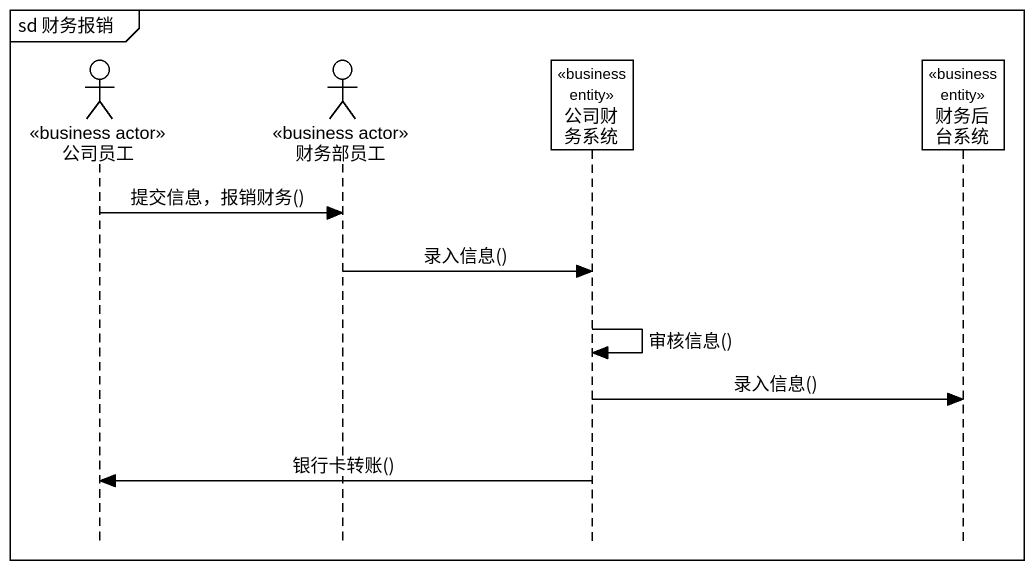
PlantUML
@startuml
mainframe sd 财务报销
hide footbox
actor 公司员工 <<business actor>>
actor 财务部员工 <<business actor>>
participant 公司财务系统 <<business entity>>
participant 财务后台系统 <<business entity>>

公司员工 -> 财务部员工 : 提交信息，报销财务()
财务部员工 -> 公司财务系统 : 录入信息()
公司财务系统 -> 公司财务系统 : 审核信息()
公司财务系统 -> 财务后台系统 : 录入信息()
公司财务系统 -> 公司员工 : 银行卡转账()
@enduml
